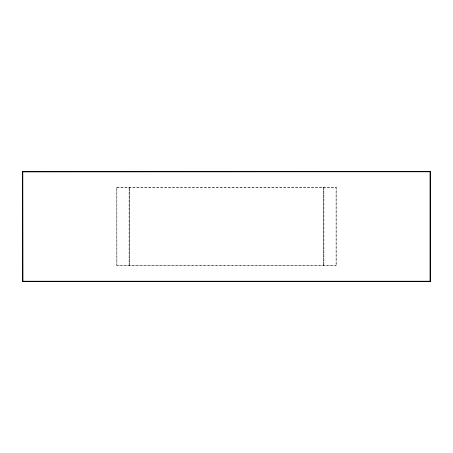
<?xml version="1.0" encoding="UTF-8"?>
<svg xmlns="http://www.w3.org/2000/svg" width="453" height="453" viewBox="0 0 453 453"><rect width="100%" height="100%" fill="white"/><g stroke="black" fill="none" stroke-linecap="round" stroke-linejoin="round"><path stroke-width="0.34" stroke-dasharray="2.27 1.7" d="M116.732 187.457L336.109 187.299L336.109 265.701L116.891 265.701L116.732 187.457L336.268 187.457M129.122 265.701L129.122 187.299L129.122 265.701L129.433 265.543L129.433 187.457L129.122 187.299M323.878 187.299L323.878 265.701L323.878 187.299L323.567 187.457L323.567 265.543L323.878 265.701M116.732 265.543L336.268 265.543M336.109 187.299L336.109 265.701M116.891 187.299L116.891 265.701"/><path stroke-width="0.68" d="M22.65 171.772L430.191 171.619L430.191 281.381L22.809 281.381L22.65 171.772L430.35 171.772M22.65 281.228L430.35 281.228M430.191 171.619L430.191 281.381M22.809 171.619L22.809 281.381"/></g></svg>
